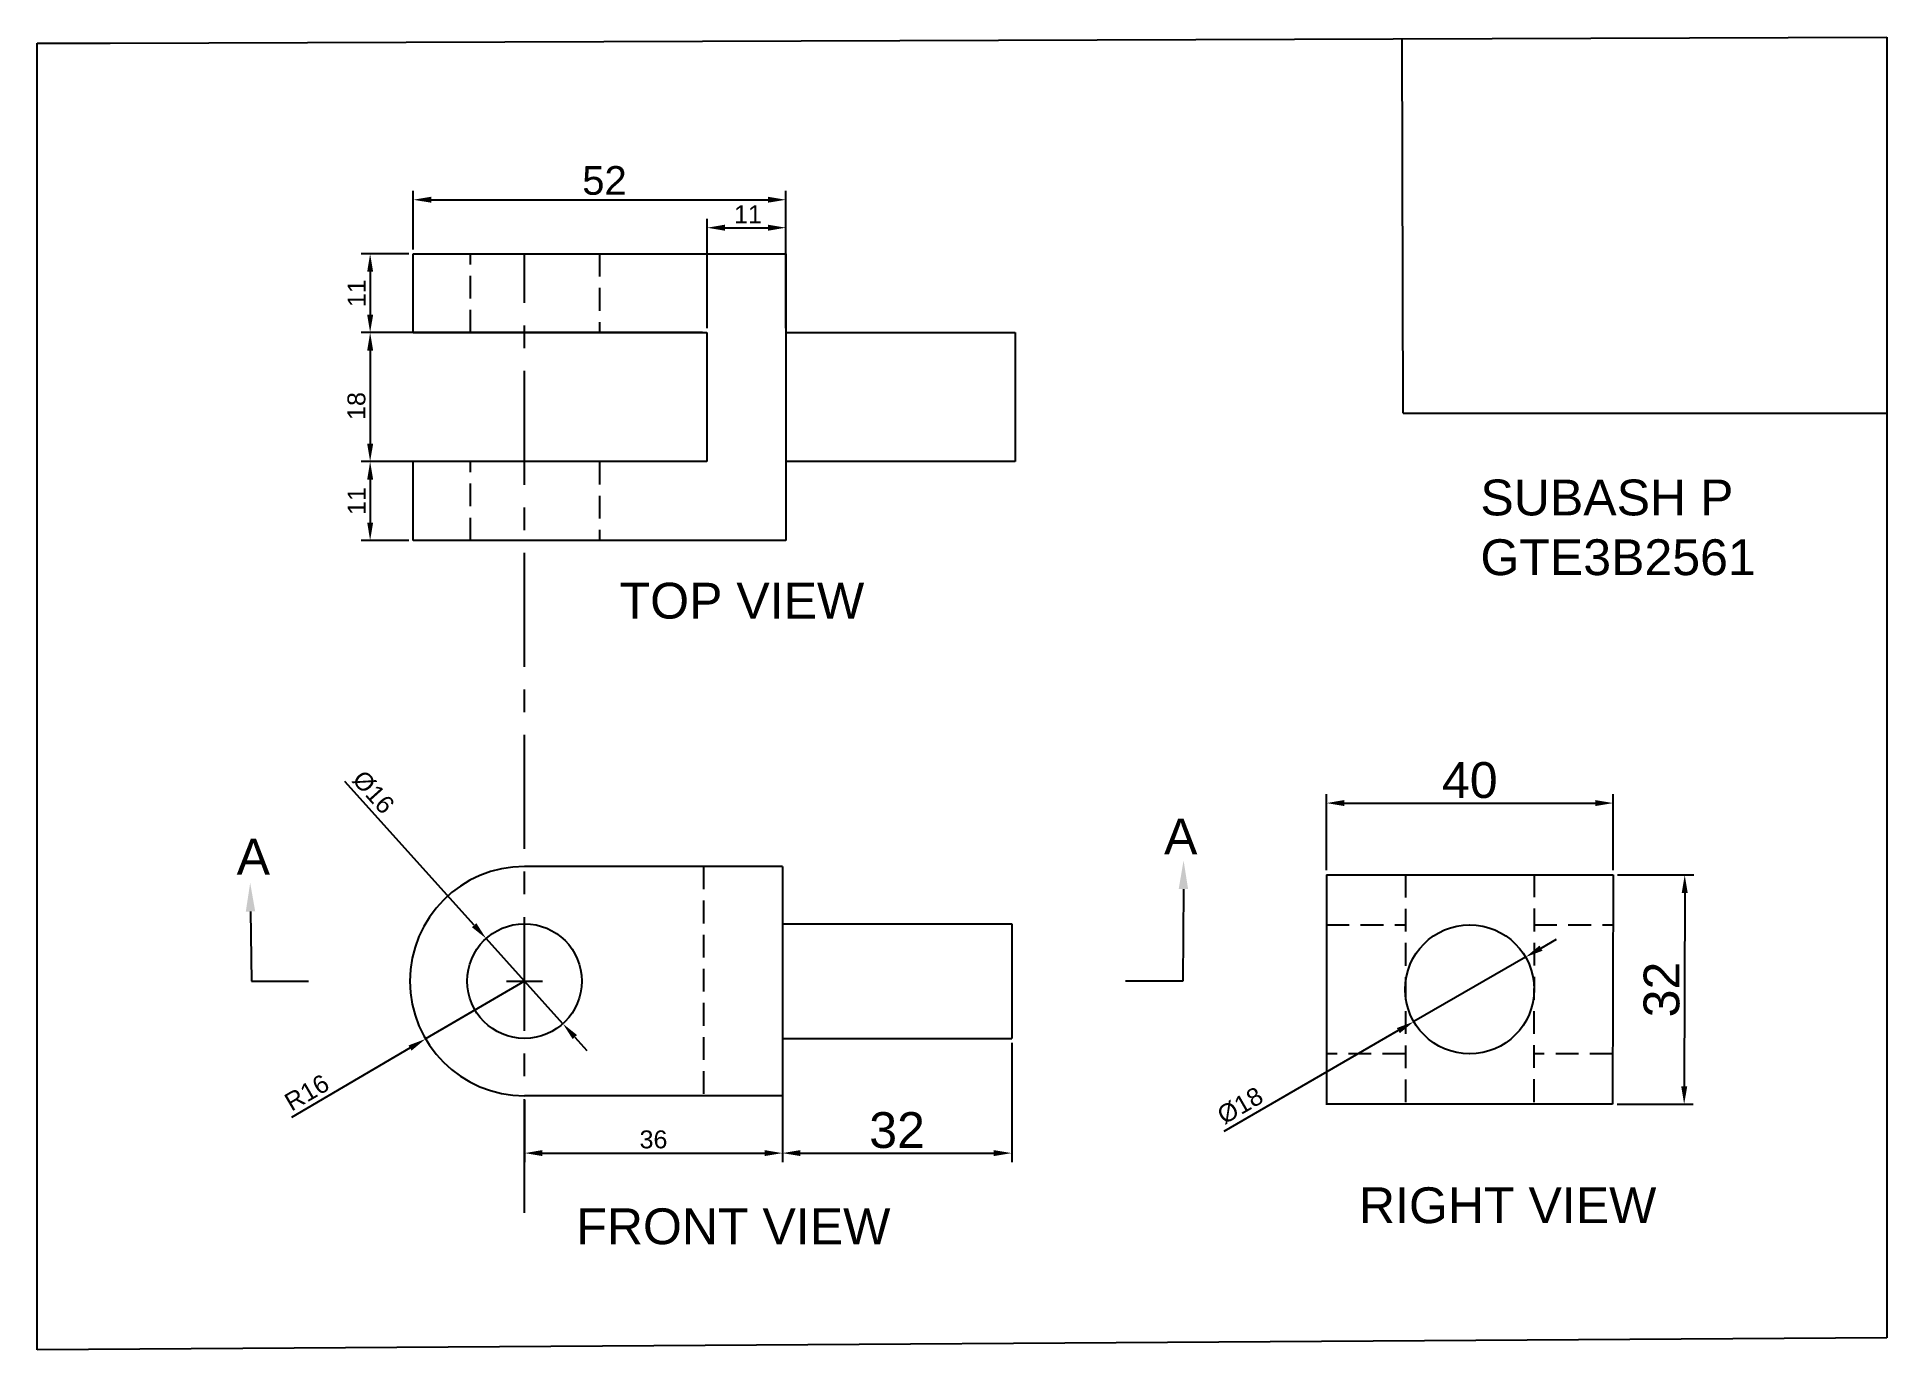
# Model space of a CAD drawing. Header units: millimetres. Extents: x 78 to 336, y 44 to 227.
import ezdxf
from ezdxf import colors
from ezdxf.entities.mleader import LeaderData, LeaderLine
from ezdxf.math import Vec2, Vec3

# ---------------------------------------------------------------- set-up
doc = ezdxf.new("R2010")
doc.units = ezdxf.units.MM
doc.linetypes.add('CENTER', pattern=[50.8, 31.75, -6.35, 6.35, -6.35])
doc.linetypes.add('DASHED', pattern=[19.05, 12.7, -6.35])
doc.styles.get("Standard").update_dxf_attribs({"font": 'arial.ttf'})
doc.dimstyles.new('ISO-25', dxfattribs={"dimtxt": 2.5, "dimasz": 2.5, "dimexe": 1.25, "dimexo": 0.625, "dimtad": 1, "dimtxsty": 'Standard', "dimcen": 2.5, "dimadec": 0, "dimazin": 0, "dimtfac": 1, "dimtmove": 0, "dimatfit": 3, "dimfxl": 1, "dimarcsym": 0})

# ---------------------------------------------------------------- blocks, each defined once
blk = doc.blocks.new('*D14')
at = {"color": 0, "lineweight": -2}
for p, q in [((130.35, 197.7), (130.35, 205.87)), ((132.85, 204.62), (179.85, 204.62)), ((182.35, 197.7), (182.35, 205.87))]:
    blk.add_line(p, q, dxfattribs=at)
at = {"color": 0}
for points in [[(132.85, 205.04), (132.85, 204.21), (130.35, 204.62)], [(179.85, 204.21), (179.85, 205.04), (182.35, 204.62)]]:
    blk.add_solid(points, dxfattribs=at)
at = {"layer": 'Defpoints', "color": 0}
for p in [(182.35, 204.62), (182.35, 204.62), (130.35, 197.08), (182.35, 197.08)]:
    blk.add_point(p, dxfattribs=at)
at = {"color": 0, "lineweight": 5, "insert": (157.04, 207.29), "char_height": 4, "attachment_point": 5}
blk.add_mtext('52', dxfattribs=at)
blk = doc.blocks.new('*D15')
at = {"color": 0, "lineweight": -2}
for p, q in [((129.72, 197.08), (123.08, 197.08)), ((124.33, 194.58), (124.33, 188.58)), ((129.72, 186.08), (123.08, 186.08))]:
    blk.add_line(p, q, dxfattribs=at)
at = {"color": 0}
for points in [[(124.75, 194.58), (123.92, 194.58), (124.33, 197.08)], [(123.92, 188.58), (124.75, 188.58), (124.33, 186.08)]]:
    blk.add_solid(points, dxfattribs=at)
at = {"layer": 'Defpoints', "color": 0}
for p in [(130.35, 197.08), (124.33, 186.08), (124.33, 186.08), (130.35, 186.08)]:
    blk.add_point(p, dxfattribs=at)
at = {"color": 0, "insert": (122.45, 191.58), "char_height": 2.5, "attachment_point": 5, "rotation": 90}
blk.add_mtext('11', dxfattribs=at)
blk = doc.blocks.new('*D16')
at = {"color": 0, "lineweight": -2}
for p, q in [((129.72, 168.08), (123.08, 168.08)), ((124.33, 165.58), (124.33, 159.58)), ((129.72, 157.08), (123.08, 157.08))]:
    blk.add_line(p, q, dxfattribs=at)
at = {"color": 0}
for points in [[(124.75, 165.58), (123.92, 165.58), (124.33, 168.08)], [(123.92, 159.58), (124.75, 159.58), (124.33, 157.08)]]:
    blk.add_solid(points, dxfattribs=at)
at = {"layer": 'Defpoints', "color": 0}
for p in [(130.35, 168.08), (124.33, 157.08), (124.33, 157.08), (130.35, 157.08)]:
    blk.add_point(p, dxfattribs=at)
at = {"color": 0, "insert": (122.45, 162.58), "char_height": 2.5, "attachment_point": 5, "rotation": 90}
blk.add_mtext('11', dxfattribs=at)
blk = doc.blocks.new('*D17')
at = {"color": 0, "lineweight": -2}
for p, q in [((170.72, 186.08), (123.08, 186.08)), ((124.33, 183.58), (124.33, 170.58)), ((170.72, 168.08), (123.08, 168.08))]:
    blk.add_line(p, q, dxfattribs=at)
at = {"color": 0}
for points in [[(124.75, 183.58), (123.92, 183.58), (124.33, 186.08)], [(123.92, 170.58), (124.75, 170.58), (124.33, 168.08)]]:
    blk.add_solid(points, dxfattribs=at)
at = {"layer": 'Defpoints', "color": 0}
for p in [(171.35, 186.08), (124.33, 168.08), (124.33, 168.08), (171.35, 168.08)]:
    blk.add_point(p, dxfattribs=at)
at = {"color": 0, "insert": (122.43, 175.84), "char_height": 2.5, "attachment_point": 5, "rotation": 90}
blk.add_mtext('18', dxfattribs=at)
blk = doc.blocks.new('*D18')
at = {"color": 0, "lineweight": -2}
for p, q in [((171.35, 186.7), (171.35, 201.97)), ((182.35, 186.7), (182.35, 201.97)), ((173.85, 200.72), (179.85, 200.72))]:
    blk.add_line(p, q, dxfattribs=at)
at = {"color": 0}
for points in [[(173.85, 201.14), (173.85, 200.3), (171.35, 200.72)], [(179.85, 200.3), (179.85, 201.14), (182.35, 200.72)]]:
    blk.add_solid(points, dxfattribs=at)
at = {"layer": 'Defpoints', "color": 0}
for p in [(182.35, 200.72), (182.35, 200.72), (171.35, 186.08), (182.35, 186.08)]:
    blk.add_point(p, dxfattribs=at)
at = {"color": 0, "insert": (177.07, 202.6), "char_height": 2.5, "attachment_point": 5}
blk.add_mtext('11', dxfattribs=at)
blk = doc.blocks.new('*D19')
at = {"color": 0, "lineweight": -2}
for p, q in [((298.45, 110.43), (309.07, 110.4)), ((307.82, 107.9), (307.75, 80.9)), ((298.37, 78.43), (308.99, 78.4))]:
    blk.add_line(p, q, dxfattribs=at)
at = {"color": 0}
for points in [[(308.23, 107.9), (307.4, 107.9), (307.82, 110.4)], [(307.33, 80.91), (308.17, 80.9), (307.74, 78.4)]]:
    blk.add_solid(points, dxfattribs=at)
at = {"layer": 'Defpoints', "color": 0}
for p in [(297.82, 110.43), (297.74, 78.43), (307.74, 78.4), (307.74, 78.4)]:
    blk.add_point(p, dxfattribs=at)
at = {"color": 0, "insert": (304.61, 94.41), "char_height": 5, "attachment_point": 5, "rotation": 89.8578}
blk.add_mtext('32', dxfattribs=at)
blk = doc.blocks.new('*D20')
at = {"color": 0, "lineweight": -2}
for p, q in [((257.82, 111.05), (257.82, 121.68)), ((297.82, 111.05), (297.82, 121.68)), ((260.32, 120.43), (295.32, 120.43))]:
    blk.add_line(p, q, dxfattribs=at)
at = {"color": 0}
for points in [[(260.32, 120.85), (260.32, 120.01), (257.82, 120.43)], [(295.32, 120.01), (295.32, 120.85), (297.82, 120.43)]]:
    blk.add_solid(points, dxfattribs=at)
at = {"layer": 'Defpoints', "color": 0}
for p in [(297.82, 120.43), (297.82, 120.43), (257.82, 110.43), (297.82, 110.43)]:
    blk.add_point(p, dxfattribs=at)
at = {"color": 0, "insert": (277.82, 123.61), "char_height": 5, "attachment_point": 5}
blk.add_mtext('40', dxfattribs=at)
blk = doc.blocks.new('*D21')
at = {"color": 0, "lineweight": -2}
for p, q in [((138.85, 103.38), (120.79, 123.43)), ((151.23, 89.64), (140.52, 101.53)), ((152.9, 87.78), (154.58, 85.92))]:
    blk.add_line(p, q, dxfattribs=at)
at = {"color": 0}
for points in [[(138.54, 103.1), (139.16, 103.66), (140.52, 101.53)], [(153.21, 88.06), (152.59, 87.5), (151.23, 89.64)]]:
    blk.add_solid(points, dxfattribs=at)
at = {"layer": 'Defpoints', "color": 0}
for p in [(140.52, 101.53), (151.23, 89.64)]:
    blk.add_point(p, dxfattribs=at)
at = {"color": 0, "insert": (124.78, 121.94), "char_height": 2.5, "attachment_point": 5, "rotation": 312.0148}
blk.add_mtext('%%c16', dxfattribs=at)
blk = doc.blocks.new('*D22')
at = {"color": 0, "lineweight": -2}
for p, q in [((145.88, 95.58), (132.06, 87.51)), ((129.9, 86.25), (113.34, 76.57))]:
    blk.add_line(p, q, dxfattribs=at)
at = {"color": 0}
blk.add_solid([(130.11, 85.89), (129.69, 86.61), (132.06, 87.51)], dxfattribs=at)
at = {"layer": 'Defpoints', "color": 0}
for p in [(145.88, 95.58), (132.06, 87.51)]:
    blk.add_point(p, dxfattribs=at)
at = {"color": 0, "insert": (115.49, 80.03), "char_height": 2.5, "attachment_point": 5, "rotation": 30.3001}
blk.add_mtext('R16', dxfattribs=at)
blk = doc.blocks.new('*D23')
at = {"color": 0, "lineweight": -2}
for p, q in [((181.88, 86.96), (181.88, 70.33)), ((213.88, 86.96), (213.88, 70.33)), ((184.38, 71.58), (211.38, 71.58))]:
    blk.add_line(p, q, dxfattribs=at)
at = {"color": 0}
for points in [[(184.38, 72), (184.38, 71.17), (181.88, 71.58)], [(211.38, 71.17), (211.38, 72), (213.88, 71.58)]]:
    blk.add_solid(points, dxfattribs=at)
at = {"layer": 'Defpoints', "color": 0}
for p in [(181.88, 87.58), (213.88, 87.58), (213.88, 71.58), (213.88, 71.58)]:
    blk.add_point(p, dxfattribs=at)
at = {"color": 0, "insert": (197.88, 74.76), "char_height": 5, "attachment_point": 5}
blk.add_mtext('32', dxfattribs=at)
blk = doc.blocks.new('*D24')
at = {"color": 0, "lineweight": -2}
for p, q in [((287.76, 100.18), (289.93, 101.43)), ((285.6, 98.93), (270.01, 89.93)), ((267.84, 88.68), (243.49, 74.62))]:
    blk.add_line(p, q, dxfattribs=at)
at = {"color": 0}
for points in [[(287.55, 100.54), (287.97, 99.82), (285.6, 98.93)], [(268.05, 88.32), (267.64, 89.04), (270.01, 89.93)]]:
    blk.add_solid(points, dxfattribs=at)
at = {"layer": 'Defpoints', "color": 0}
for p in [(285.6, 98.93), (270.01, 89.93)]:
    blk.add_point(p, dxfattribs=at)
at = {"color": 0, "insert": (245.78, 78.21), "char_height": 2.5, "attachment_point": 5, "rotation": 30}
blk.add_mtext('%%c18', dxfattribs=at)
blk = doc.blocks.new('*D26')
at = {"color": 0, "lineweight": -2}
for p, q in [((145.88, 78.96), (145.88, 70.33)), ((181.88, 78.96), (181.88, 70.33)), ((148.38, 71.58), (179.38, 71.58))]:
    blk.add_line(p, q, dxfattribs=at)
at = {"color": 0}
for points in [[(148.38, 72), (148.38, 71.17), (145.88, 71.58)], [(179.38, 71.17), (179.38, 72), (181.88, 71.58)]]:
    blk.add_solid(points, dxfattribs=at)
at = {"layer": 'Defpoints', "color": 0}
for p in [(145.88, 79.58), (181.88, 79.58), (181.88, 71.58), (181.88, 71.58)]:
    blk.add_point(p, dxfattribs=at)
at = {"color": 0, "insert": (163.88, 73.48), "char_height": 2.5, "attachment_point": 5}
blk.add_mtext('36', dxfattribs=at)

msp = doc.modelspace()

# ---------------------------------------------------------------- linework, layer by layer
for p, q in [((88.058, 226.48), (336.052, 227.333)), ((336.052, 227.333), (336.052, 45.811)), ((77.832, 44.107), (77.832, 226.48)), ((77.832, 226.48), (88.058, 226.48)), ((212.055, 226.906), (212.055, 226.906)), ((212.055, 226.906), (212.055, 226.906)), ((268.54, 174.841), (268.36, 227.1)), ((130.349, 197.078), (182.349, 197.078)), ((130.349, 186.078), (130.349, 197.078)), ((182.349, 197.078), (182.349, 157.078)), ((130.349, 186.078), (171.349, 186.078)), ((171.349, 186.078), (171.349, 168.078)), ((182.349, 186.078), (214.349, 186.078)), ((214.349, 186.078), (214.349, 168.078)), ((268.54, 174.841), (336.052, 174.841)), ((130.349, 157.078), (130.349, 168.078)), ((171.349, 168.078), (130.349, 168.078)), ((214.349, 168.078), (182.349, 168.078)), ((182.349, 157.078), (130.349, 157.078)), ((181.877, 111.582), (145.877, 111.582)), ((181.877, 111.582), (181.877, 79.582)), ((181.877, 111.582), (181.877, 79.582)), ((181.877, 111.582), (181.877, 79.582)), ((257.823, 110.429), (257.823, 78.429)), ((257.823, 110.429), (297.823, 110.429)), ((297.823, 110.429), (297.743, 78.429)), ((181.877, 103.582), (213.877, 103.582)), ((213.877, 103.582), (213.877, 87.582)), ((277.782, 103.429), (277.824, 103.429)), ((143.377, 95.582), (148.377, 95.582)), ((143.377, 95.582), (148.377, 95.582)), ((181.877, 87.582), (213.877, 87.582)), ((277.824, 85.429), (277.782, 85.429)), ((181.877, 79.582), (145.877, 79.582)), ((297.743, 78.429), (257.743, 78.429)), ((336.052, 45.811), (77.832, 44.107))]:
    msp.add_line(p, q)
at = {"linetype": 'DASHED', "ltscale": 0.25}
for p, q in [((138.349, 186.078), (138.349, 197.078)), ((156.349, 197.078), (156.349, 186.078)), ((138.349, 157.078), (138.349, 168.078)), ((156.349, 168.078), (156.349, 157.078)), ((170.877, 111.582), (170.877, 79.582)), ((268.823, 110.429), (268.823, 78.429)), ((286.823, 110.456), (286.743, 78.456)), ((257.823, 103.429), (268.823, 103.429)), ((286.805, 103.429), (297.823, 103.429)), ((268.823, 85.429), (257.743, 85.429)), ((297.743, 85.429), (286.76, 85.429))]:
    msp.add_line(p, q, dxfattribs=at)
at = {"linetype": 'CENTER', "ltscale": 0.5}
msp.add_line((145.877, 63.255), (145.877, 197.078), dxfattribs=at)
for centre, radius in [((145.877, 95.582), 8), ((277.803, 94.429), 9)]:
    msp.add_circle(centre, radius)
msp.add_arc((145.877, 95.582), 16, 90, 270)

# ---------------------------------------------------------------- texts
at = {"char_height": 5, "attachment_point": 1}
for s, width, gutter_width, insert in [('SUBASH P\\PGTE3B2561', 85.41523, 25, (279.299, 165.573)), ('TOP VIEW', 35.14874, 12.5, (159.15, 151.176)), ('A', 5.90537, 25, (235.143, 118.273)), ('A', 5.90537, 25, (105.698, 115.439)), ('RIGHT VIEW', 52.1562, 12.5, (262.346, 66.806)), ('FRONT VIEW', 53.29003, 12.5, (153.103, 63.871))]:
    msp.add_mtext_dynamic_manual_height_columns(s, width=width, gutter_width=gutter_width, heights=[0], dxfattribs=dict(at, insert=insert))

# ---------------------------------------------------------------- dimensions: what is measured, and where the dimension line sits
at = {"lineweight": 5}
dim = msp.add_linear_dim(base=(182.349, 204.622), p1=(130.349, 197.078), p2=(182.349, 197.078), angle=0, dimstyle='ISO-25', override={"dimtxt": 4}, dxfattribs=at)
dim.commit()
dim.dimension.update_dxf_attribs({"geometry": '*D14', "text_midpoint": (157.043, 204.622), "dimtype": 161})
dim = msp.add_linear_dim(base=(182.349, 200.721), p1=(171.349, 186.078), p2=(182.349, 186.078), angle=0, dimstyle='ISO-25')
dim.commit()
dim.dimension.update_dxf_attribs({"geometry": '*D18', "text_midpoint": (177.069, 200.721), "dimtype": 161})
for p1, p2, distance, picture, middle in [((130.349, 197.078), (130.349, 186.078), -6.015, '*D15', (122.454, 191.578)), ((130.349, 168.078), (130.349, 157.078), -6.015, '*D16', (122.454, 162.578)), ((145.877, 79.582), (181.877, 79.582), -8, '*D26', (163.877, 73.483))]:
    dim = msp.add_aligned_dim(p1=p1, p2=p2, distance=distance, dimstyle='ISO-25')
    dim.commit()
    dim.dimension.update_dxf_attribs({"geometry": picture, "text_midpoint": middle})
dim = msp.add_linear_dim(base=(124.334, 168.078), p1=(171.349, 186.078), p2=(171.349, 168.078), angle=270, dimstyle='ISO-25', override={"dimtxt": 2.5})
dim.commit()
dim.dimension.update_dxf_attribs({"geometry": '*D17', "text_midpoint": (124.334, 175.836), "dimtype": 161})
for p1, p2, distance, picture, middle in [((257.823, 110.429), (297.823, 110.429), 10, '*D20', (277.823, 123.606)), ((297.823, 110.429), (297.743, 78.429), 10, '*D19', (304.605, 94.412)), ((181.877, 87.582), (213.877, 87.582), -16, '*D23', (197.877, 74.759))]:
    dim = msp.add_aligned_dim(p1=p1, p2=p2, distance=distance, dimstyle='ISO-25', override={"dimtxt": 5})
    dim.commit()
    dim.dimension.update_dxf_attribs({"geometry": picture, "text_midpoint": middle})
for p1, p2, picture, middle in [((151.231, 89.638), (140.522, 101.525), '*D21', (123.318, 120.623)), ((285.597, 98.929), (270.008, 89.929), '*D24', (246.763, 76.508))]:
    dim = msp.add_diameter_dim_2p(p1=p1, p2=p2, dimstyle='ISO-25')
    dim.commit()
    dim.dimension.update_dxf_attribs({"geometry": picture, "text_midpoint": middle, "dimtype": 163})
dim = msp.add_radius_dim(center=(145.877, 95.582), mpoint=(132.062, 87.509), dimstyle='ISO-25')
dim.commit()
dim.dimension.update_dxf_attribs({"geometry": '*D22', "text_midpoint": (116.452, 78.387), "dimtype": 164})

# ---------------------------------------------------------------- leaders
ml = msp.add_multileader_mtext('Standard')
ml.set_content('')
ml.set_leader_properties()
ml.build(insert=Vec2(0, 0))
ctx = ml.context
ctx.base_point, ctx.plane_origin = Vec3(225.762, 95.582), Vec3(258.279, 218.544)
ctx.text_align_type = 2
notes = []
notes.append((ctx, [(0, (1, 1, 0), (237.762, 95.582), (-1, 0), 8, [(0, [(237.87, 112.424)], 0, [])])]))
ctx.mtext.insert, ctx.mtext.alignment = Vec3(227.762, 97.582), 3
ml = msp.add_multileader_mtext('Standard')
ml.set_content('')
ml.set_leader_properties()
ml.build(insert=Vec2(0, 0))
ctx = ml.context
ctx.base_point, ctx.plane_origin = Vec3(115.75, 95.582), Vec3(107.587, 109.297)
notes.append((ctx, [(0, (1, 1, 0), (107.75, 95.582), (1, 0), 8, [(0, [(107.587, 109.297)], 0, [])])]))
ctx.mtext.insert = Vec3(117.75, 97.582)
for ctx, leaders in notes:
    for number, flags, end, landing, length, lines in leaders:
        leader = LeaderData()
        leader.index, (leader.has_last_leader_line, leader.has_dogleg_vector, leader.attachment_direction) = number, flags
        leader.last_leader_point, leader.dogleg_vector, leader.dogleg_length = Vec3(end), Vec3(landing), length
        for number, points, colour, breaks in lines:
            line = LeaderLine()
            line.index, line.vertices, line.color, line.breaks = number, Vec3.list(points), colors.encode_raw_color(colour), breaks
            leader.lines.append(line)
        ctx.leaders.append(leader)

doc.saveas('drawing.dxf')
